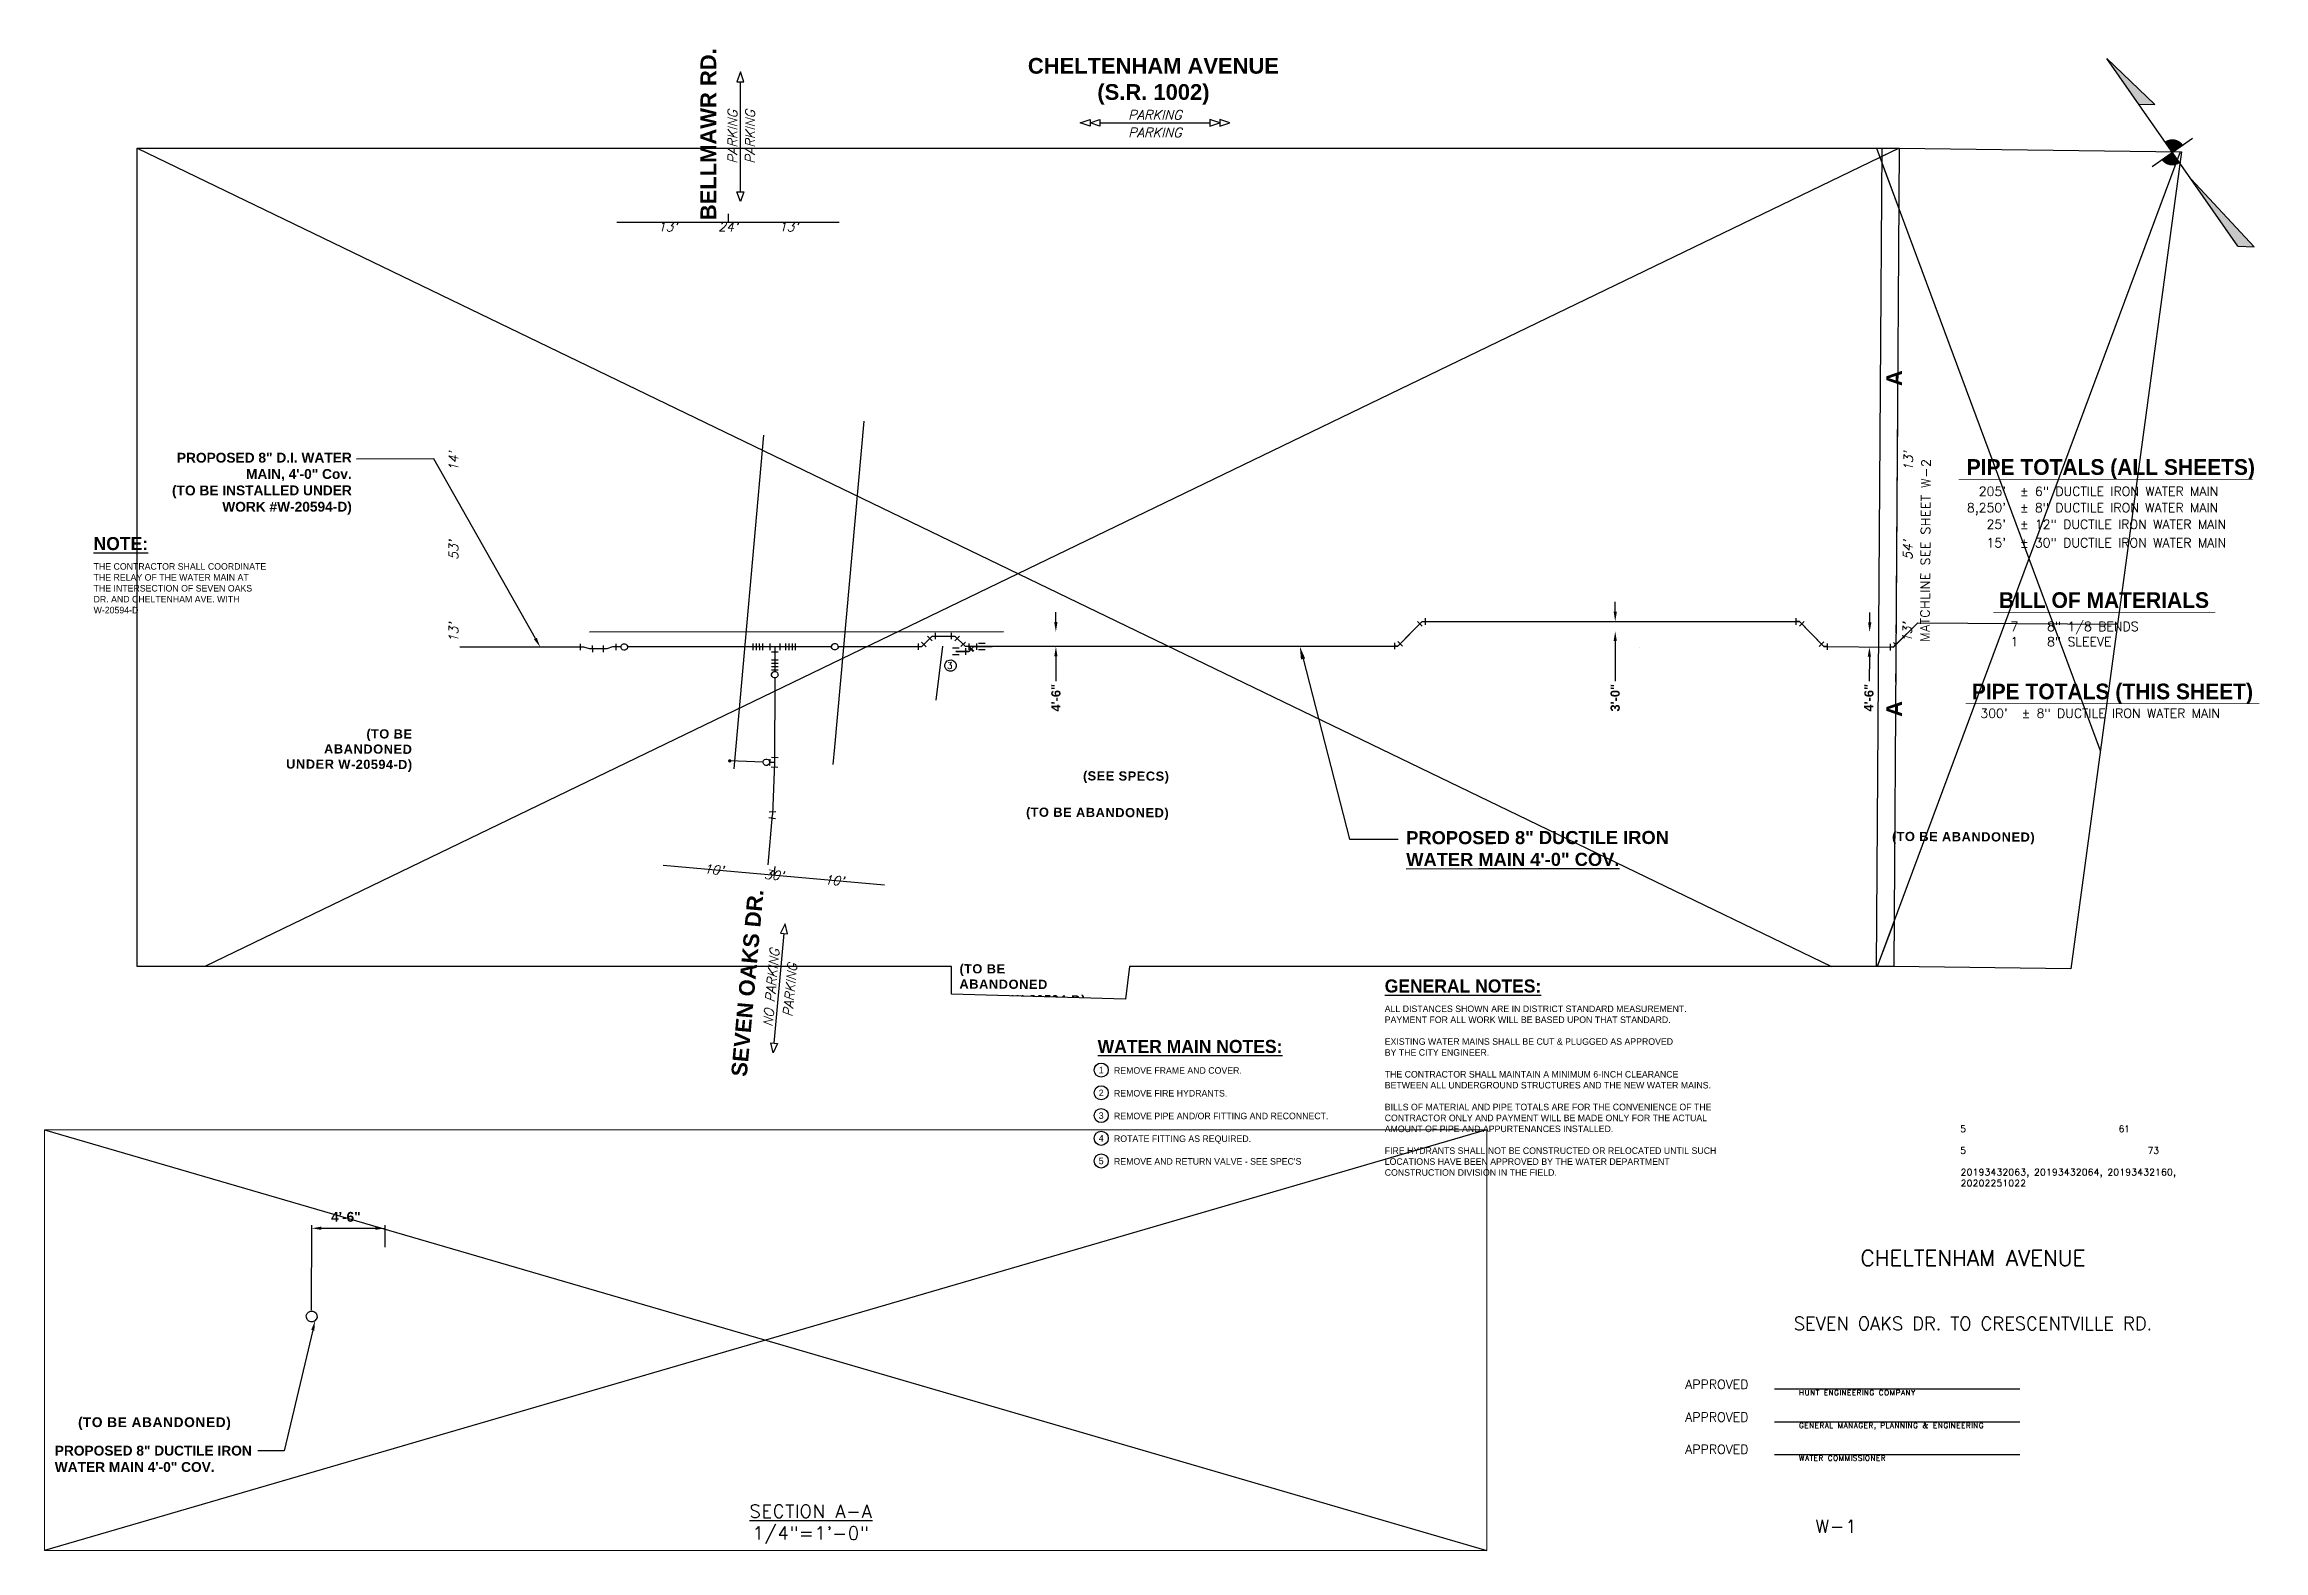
# Paper-space layout 'W1' of a CAD drawing. Header units: feet. Extents: x 1.5 to 35.4, y 0.5 to 23.5.
# The model-space entities are those that its viewports show. They can reach past a viewport. Long polylines and large blocks are cut down to what shows.
import ezdxf
from ezdxf import colors
from ezdxf.entities.mleader import LeaderData, LeaderLine
from ezdxf.enums import TextEntityAlignment as Align
from ezdxf.math import Vec2, Vec3

# ---------------------------------------------------------------- set-up
doc = ezdxf.new("R2010")
doc.units = ezdxf.units.FT
doc.header["$LTSCALE"] = 20
doc.linetypes.add('DASHED2', pattern=[0.375, 0.25, -0.125])
for name, color, linetype, plot in [('_Non-Plottable Layer', 21, 'Continuous', False), ('CALC', 10, 'Continuous', False), ('VIEWPORT', 5, 'Continuous', False)]:
    doc.layers.add(name, color=color, linetype=linetype, plot=plot)
for name, color, linetype in [('AlbertToolLayer', 40, 'Continuous'), ('BORDER', 4, 'Continuous'), ('C-EX-DIMENSION', 10, 'Continuous'), ('C-EX-ROW', 4, 'Continuous'), ('C-PR-20594-TXT', 4, 'Continuous'), ('C-PR-WATER', 4, 'Continuous'), ('C-PR-WATER-20594', 6, 'Continuous'), ('C-PR-WATER-ABAND', 3, 'Continuous'), ('C-PR-WATER-DIM', 4, 'Continuous'), ('C-PR-WATER-FITTING', 4, 'Continuous'), ('C-PR-WATER-TXT', 4, 'Continuous'), ('C-PR-WATER-TXT (W-2)', 4, 'Continuous'), ('C-PR-WATER-TXT-#', 6, 'Continuous'), ('NOTES', 7, 'Continuous')]:
    doc.layers.add(name, color=color, linetype=linetype)
doc.layers.add('C-EX-ROAD-NAME', color=3, linetype='Continuous', lineweight=30)
doc.styles.add('ARIAL', font='arialbd.ttf', dxfattribs={"height": 0.24})
doc.styles.add('BOLD', font='BOLD.SHX')
doc.styles.add('Copy of PROPOSED', font='arialbd.ttf', dxfattribs={"height": 0.6})
doc.styles.add('EXISTING', font='simplex.shx', dxfattribs={"oblique": 15, "height": 2.8})
doc.styles.add('L100', font='MONOPLEX', dxfattribs={"height": 2})
doc.styles.add('L140Proposed', font='simplex.shx', dxfattribs={"height": 1.6})
doc.styles.add('PROPOSED', font='simplex.shx')
doc.styles.add('PROPOSED PLAN', font='arialbd.ttf', dxfattribs={"height": 2.8})
doc.styles.add('PROPOSED SECTION', font='arialbd.ttf')
doc.styles.add('Simplex Ob', font='simplex.shx', dxfattribs={"oblique": 15})
doc.styles.add('SL80', font='simplex.shx', dxfattribs={"oblique": 15, "height": 1.6})
doc.styles.get("Standard").update_dxf_attribs({"font": 'simplex.shx'})
doc.dimstyles.new('Copy of PWD Proposed Section', dxfattribs={"dimtxt": 0.6, "dimasz": 0.6, "dimexe": 0.18, "dimexo": 0.0625, "dimgap": 0.07, "dimtad": 0, "dimdec": 0, "dimlfac": 12, "dimzin": 1, "dimdsep": 46, "dimlunit": 4, "dimtxsty": 'Copy of PROPOSED', "dimcen": 0, "dimclrd": 3, "dimclre": 256, "dimclrt": 3, "dimadec": 1, "dimazin": 0, "dimtfac": 1, "dimtdec": 0, "dimtmove": 2, "dimatfit": 2, "dimfxl": 0.18, "dimfrac": 2, "dimtolj": 1, "dimtzin": 0, "dimlwd": -1, "dimarcsym": 0})
doc.dimstyles.new('PWD Proposed', dxfattribs={"dimtxt": 2.8, "dimasz": 3, "dimexe": 0.18, "dimexo": 0.0625, "dimgap": 1, "dimtad": 0, "dimdec": 0, "dimlfac": 12, "dimzin": 1, "dimdsep": 46, "dimlunit": 4, "dimtxsty": 'PROPOSED PLAN', "dimcen": 0, "dimse1": 1, "dimse2": 1, "dimclrd": 256, "dimclrt": 3, "dimadec": 1, "dimazin": 0, "dimtfac": 1, "dimtdec": 0, "dimtofl": 0, "dimtmove": 0, "dimatfit": 1, "dimfxl": 0.18, "dimfrac": 2, "dimtolj": 1, "dimtzin": 0, "dimlwd": -1, "dimarcsym": 0})

# ---------------------------------------------------------------- blocks, each defined once
blk = doc.blocks.new('PWD Noth Arrow')
at = {"layer": 'BORDER'}
for points in [[(0, 18), (4, 15), (0, 35)], [(0, 4), (0, 0), (4, 0, 0.414214)], [(0, 0), (-4, 0, 0.414214), (0, -4)], [(0, -35), (4, -38), (0, -10)]]:
    blk.add_hatch(color=0, dxfattribs=at).paths.add_polyline_path(points)
at = {"layer": 'BORDER', "color": 0}
for p, q in [((0, -35), (0, 35)), ((0, 35), (4, 15)), ((0, 18), (4, 15)), ((-7.5, 0), (7.5, 0)), ((4, -38), (0, -10)), ((0, -35), (4, -38))]:
    blk.add_line(p, q, dxfattribs=at)
blk = doc.blocks.new('A$C6E5C789D')
at = {"layer": 'NOTES'}
for centre in [(17.341, 5.482), (17.341, 5.135), (17.341, 4.787), (17.341, 4.44), (17.341, 4.093)]:
    blk.add_circle(centre, 0.108, dxfattribs=at)
for s, height, style, p in [('%%uWATER MAIN NOTES:', 0.2, 'BOLD', (17.287, 5.743)), ('REMOVE FRAME AND COVER.', 0.1, 'L100', (17.536, 5.426)), ('REMOVE FIRE HYDRANTS.', 0.1, 'L100', (17.536, 5.078)), ('REMOVE PIPE AND/OR FITTING AND RECONNECT.', 0.1, 'L100', (17.536, 4.731)), ('ROTATE FITTING AS REQUIRED.', 0.1, 'L100', (17.536, 4.384)), ("REMOVE AND RETURN VALVE - SEE SPEC'S", 0.1, 'L100', (17.536, 4.037))]:
    blk.add_text(s, height=height, dxfattribs=dict(at, style=style)).set_placement(p)
at = {"layer": 'NOTES', "style": 'L100'}
for s, p in [('1', (17.341, 5.482)), ('2', (17.341, 5.135)), ('3', (17.341, 4.787)), ('4', (17.341, 4.44)), ('5', (17.341, 4.093))]:
    blk.add_text(s, height=0.1, dxfattribs=at).set_placement(p, align=Align.MIDDLE)
blk = doc.blocks.new('*D202')
at = {"layer": 'C-PR-WATER-DIM', "linetype": 'Continuous', "transparency": 16777216}
for p, q in [((2705539.27, 272094.53), (2705540.99, 272096.99)), ((2705533.26, 272085.91), (2705528.94, 272079.71))]:
    blk.add_line(p, q, dxfattribs=at)
at = {"layer": 'C-PR-WATER-DIM', "transparency": 16777216}
for points in [[(2705538.86, 272094.81), (2705539.68, 272094.24), (2705537.55, 272092.07)], [(2705532.85, 272086.2), (2705533.67, 272085.63), (2705534.98, 272088.37)]]:
    blk.add_solid(points, dxfattribs=at)
at = {"layer": 'C-PR-WATER-DIM', "transparency": 16777216, "insert": (2705526.03, 272075.54), "char_height": 2.8, "attachment_point": 5, "rotation": 55.1152, "style": 'PROPOSED PLAN'}
blk.add_mtext('\\A1;4\'-6"', dxfattribs=at)
blk = doc.blocks.new('*U235')
at = {"layer": 'C-PR-WATER-FITTING'}
for p, q in [((-1.36, -0.4), (-0.39, 1.35)), ((0.4, -1.36), (1.36, 0.39))]:
    blk.add_line(p, q, dxfattribs=at)
blk = doc.blocks.new('*D184')
at = {"layer": 'C-PR-WATER-TXT', "lineweight": -2, "transparency": 16777216}
for p, q in [((2705973.38, 272544.34), (2705976.38, 272548.56)), ((2705979.27, 272544.86), (2705980.05, 272545.96))]:
    blk.add_line(p, q, dxfattribs=at)
at = {"layer": 'C-PR-WATER-TXT', "color": 3, "linetype": 'Continuous', "transparency": 16777216}
blk.add_line((2705976.76, 272548.07), (2705979.46, 272546.16), dxfattribs=at)
at = {"layer": 'C-PR-WATER-TXT', "color": 3, "transparency": 16777216}
for points in [[(2705976.7, 272547.99), (2705976.82, 272548.15), (2705976.27, 272548.41)], [(2705979.4, 272546.08), (2705979.51, 272546.24), (2705979.94, 272545.81)]]:
    blk.add_solid(points, dxfattribs=at)
at = {"layer": 'C-PR-WATER-TXT', "color": 3, "transparency": 16777216, "insert": (2705978.38, 272547.77), "char_height": 0.6, "attachment_point": 5, "rotation": 324.6855, "style": 'Copy of PROPOSED'}
blk.add_mtext('\\A1;4\'-6"', dxfattribs=at)
blk = doc.blocks.new('*U208')
at = {"layer": 'C-PR-WATER-FITTING'}
for p, q in [((-1.01, 0.99), (0.99, 1.01)), ((-1.41, -0.01), (0.01, -1.41))]:
    blk.add_line(p, q, dxfattribs=at)
at = {"layer": 'C-PR-WATER-FITTING', "flags": 128}
blk.add_lwpolyline([(-0.01, 1), (0, 0), (-0.7, -0.71)], dxfattribs=at)
blk = doc.blocks.new('*U209')
at = {"layer": 'C-PR-WATER-FITTING'}
for p, q in [((1.41, 0.01), (-0.01, 1.41)), ((1.01, -0.99), (-0.99, -1.01))]:
    blk.add_line(p, q, dxfattribs=at)
at = {"layer": 'C-PR-WATER-FITTING', "flags": 128}
blk.add_lwpolyline([(0.01, -1), (0, 0), (0.7, 0.71)], dxfattribs=at)
blk = doc.blocks.new('*U210')
at = {"layer": 'C-PR-WATER-FITTING'}
for p, q in [((-0.01, -1.41), (-1.41, 0.01)), ((0.99, -1.01), (1.01, 0.99))]:
    blk.add_line(p, q, dxfattribs=at)
at = {"layer": 'C-PR-WATER-FITTING', "flags": 128}
blk.add_lwpolyline([(1, -0.01), (0, 0), (-0.71, -0.7)], dxfattribs=at)
blk = doc.blocks.new('*U211')
at = {"layer": 'C-PR-WATER-FITTING'}
for p, q in [((-0.01, 1.41), (1.41, 0.01)), ((-1.01, 0.99), (-0.99, -1.01))]:
    blk.add_line(p, q, dxfattribs=at)
at = {"layer": 'C-PR-WATER-FITTING', "flags": 128}
blk.add_lwpolyline([(0.7, 0.71), (0, 0), (-1, -0.01)], dxfattribs=at)
blk = doc.blocks.new('*U279')
at = {"layer": 'C-PR-WATER-FITTING'}
blk.add_line((-0.73, -1.32), (0.73, 1.3), dxfattribs=at)
for points in [[(-0.14, 1.79), (1.61, 0.81)], [(0.82, -1.61), (1.8, 0.13)], [(-1.6, -0.83), (0.14, -1.8)], [(0, -0.01), (1.31, -0.74)]]:
    blk.add_lwpolyline(points, dxfattribs=at)
blk.add_circle((2.18, -1.23), 1, dxfattribs=at)
blk = doc.blocks.new('*U237')
at = {"layer": 'C-PR-WATER-FITTING'}
h = blk.add_hatch(color=256, dxfattribs=at)
h.dxf.hatch_style = 1
h.paths.add_polyline_path([(0.5, -0.01, 1), (-0.5, -0.01, 1)])
blk.add_circle((0, -0.01), 0.5, dxfattribs=at)
blk = doc.blocks.new('*D217')
at = {"layer": 'C-PR-WATER-DIM', "linetype": 'Continuous', "transparency": 16777216}
for p, q in [((2705681.2, 271999.21), (2705682.92, 272001.67)), ((2705676.06, 271991.85), (2705669.04, 271981.8))]:
    blk.add_line(p, q, dxfattribs=at)
at = {"layer": 'C-PR-WATER-DIM', "transparency": 16777216}
for points in [[(2705680.79, 271999.49), (2705681.61, 271998.92), (2705679.48, 271996.75)], [(2705675.65, 271992.13), (2705676.47, 271991.56), (2705677.78, 271994.31)]]:
    blk.add_solid(points, dxfattribs=at)
at = {"layer": 'C-PR-WATER-DIM', "transparency": 16777216, "insert": (2705666.14, 271977.66), "char_height": 2.8, "attachment_point": 5, "rotation": 55.0571, "style": 'PROPOSED PLAN'}
blk.add_mtext('\\A1;3\'-0"', dxfattribs=at)
blk = doc.blocks.new('*D218')
at = {"layer": 'C-PR-WATER-DIM', "linetype": 'Continuous', "transparency": 16777216}
for p, q in [((2705808.69, 271909.19), (2705810.42, 271911.63)), ((2705803.48, 271901.84), (2705795.15, 271890.08))]:
    blk.add_line(p, q, dxfattribs=at)
at = {"layer": 'C-PR-WATER-DIM', "transparency": 16777216}
for points in [[(2705808.28, 271909.48), (2705809.09, 271908.9), (2705806.95, 271906.74)], [(2705803.07, 271902.13), (2705803.89, 271901.55), (2705805.22, 271904.29)]]:
    blk.add_solid(points, dxfattribs=at)
at = {"layer": 'C-PR-WATER-DIM', "transparency": 16777216, "insert": (2705792.23, 271885.97), "char_height": 2.8, "attachment_point": 5, "rotation": 54.6739, "style": 'PROPOSED PLAN'}
blk.add_mtext('\\A1;3\'-0"', dxfattribs=at)
blk = doc.blocks.new('*D232')
at = {"layer": 'C-PR-WATER-DIM', "linetype": 'Continuous', "transparency": 16777216}
for p, q in [((2705743.09, 271952), (2705744.84, 271954.44)), ((2705736.98, 271943.46), (2705732.65, 271937.4))]:
    blk.add_line(p, q, dxfattribs=at)
at = {"layer": 'C-PR-WATER-DIM', "transparency": 16777216}
for points in [[(2705742.69, 271952.29), (2705743.5, 271951.71), (2705741.35, 271949.56)], [(2705736.58, 271943.75), (2705737.39, 271943.17), (2705738.73, 271945.9)]]:
    blk.add_solid(points, dxfattribs=at)
at = {"layer": 'C-PR-WATER-DIM', "transparency": 16777216, "insert": (2705729.69, 271933.26), "char_height": 2.8, "attachment_point": 5, "rotation": 54.4212, "style": 'PROPOSED PLAN'}
blk.add_mtext('\\A1;4\'-6"', dxfattribs=at)
blk = doc.blocks.new('*U280')
at = {"layer": 'C-PR-WATER-FITTING'}
for p, q in [((0, -1.41), (-1.41, 0)), ((1, -1), (1, 1))]:
    blk.add_line(p, q, dxfattribs=at)
at = {"layer": 'C-PR-WATER-FITTING', "flags": 128}
blk.add_lwpolyline([(-0.71, -0.71), (0, 0), (1, 0)], dxfattribs=at)
blk = doc.blocks.new('*U281')
at = {"layer": 'C-PR-WATER-FITTING'}
for p, q in [((-0.54, 1.31), (-1.31, -0.54)), ((0.54, 1.31), (1.31, -0.54))]:
    blk.add_line(p, q, dxfattribs=at)
at = {"layer": 'C-PR-WATER-FITTING', "flags": 128}
blk.add_lwpolyline([(0.92, 0.38), (0, 0), (-0.92, 0.38)], dxfattribs=at)

msp = doc.modelspace()

# ---------------------------------------------------------------- hatches: boundary and pattern name
at = {"layer": 'C-PR-WATER-20594'}
h = msp.add_hatch(color=256, dxfattribs=at)
h.dxf.hatch_style = 1
h.paths.add_polyline_path([(2705433.521, 272117.252, 1), (2705433.005, 272116.396, 1)])

# ---------------------------------------------------------------- linework, layer by layer
at = {"layer": 'AlbertToolLayer'}
for p, q in [((2705966.428, 272562.774), (2706023.474, 272490.815)), ((2705966.428, 272562.774), (2706023.474, 272490.815)), ((2706038.348, 272511.802), (2705951.554, 272541.787)), ((2706038.348, 272511.802), (2705951.554, 272541.787)), ((2705391.99, 272374.006), (2705684.532, 271852.414)), ((2705391.99, 272374.006), (2705684.532, 271852.414)), ((2705833.46, 272065.591), (2705243.063, 272160.829)), ((2705833.46, 272065.591), (2705243.063, 272160.829)), ((2705827.752, 272069.578), (2705760.569, 271810.701)), ((2705827.752, 272069.578), (2705760.569, 271810.701)), ((2705904.141, 272016.213), (2705684.18, 271864.067)), ((2705904.141, 272016.213), (2705684.18, 271864.067))]:
    msp.add_line(p, q, dxfattribs=at)
at = {"layer": 'C-PR-WATER'}
for p, q in [((2705620.718, 272028.671), (2705514.37, 272102.749)), ((2705620.711, 272028.672), (2705631.139, 272030.522)), ((2705631.139, 272030.522), (2705721.269, 271967.551)), ((2705675.797, 271999.323), (2705691.28, 271988.507)), ((2705681.054, 271985.925), (2705681.054, 271985.925)), ((2705721.27, 271967.555), (2705725.635, 271964.506)), ((2705725.629, 271964.51), (2705727.35, 271953.96)), ((2705727.35, 271953.96), (2705744.702, 271941.666)), ((2705744.695, 271941.664), (2705755.072, 271943.506)), ((2705755.071, 271943.506), (2705902.157, 271839.262)), ((2705744.695, 271941.664), (2705744.689, 271941.668)), ((2705827.671, 271892.052), (2705827.095, 271891.249)), ((2705828.789, 271891.26), (2705828.139, 271890.344)), ((2705827.275, 271889.118), (2705826.191, 271887.586)), ((2705825.074, 271888.378), (2705826.319, 271887.497)), ((2705827.948, 271886.337), (2705830.522, 271884.516))]:
    msp.add_line(p, q, dxfattribs=at)
for points in [[(2705512.256, 272102.376), (2705509.037, 272104.627)], [(2705514.37, 272102.749), (2705512.257, 272102.375)]]:
    msp.add_lwpolyline(points, dxfattribs=at)
at = {"layer": 'C-PR-WATER', "color": 6, "linetype": 'Continuous'}
msp.add_circle((2705973.156, 272544.016), 0.333, dxfattribs=at)
at = {"layer": 'C-PR-WATER-20594', "linetype": 'Continuous'}
for p, q in [((2705415.217, 272170.652), (2705416.361, 272172.293)), ((2705417.974, 272168.07), (2705419.118, 272169.711)), ((2705420.706, 272166.166), (2705421.849, 272167.807)), ((2705425.225, 272166.113), (2705424.081, 272164.472)), ((2705501.053, 272113.247), (2705499.909, 272111.607)), ((2705502.11, 272113.015), (2705502.462, 272111.046)), ((2705505.005, 272111.5), (2705504.654, 272113.469)), ((2705506.062, 272111.268), (2705507.206, 272112.909)), ((2705510.119, 272108.44), (2705511.263, 272110.08)), ((2705510.702, 272107.528), (2705512.671, 272107.879)), ((2705513.124, 272105.339), (2705511.155, 272104.988)), ((2705513.708, 272104.428), (2705512.564, 272102.787))]:
    msp.add_line(p, q, dxfattribs=at)
at = {"layer": 'C-PR-WATER-20594'}
for p, q in [((2705459.567, 272142.17), (2705458.423, 272140.53)), ((2705460.387, 272141.599), (2705459.243, 272139.958)), ((2705461.207, 272141.027), (2705460.064, 272139.386)), ((2705462.028, 272140.455), (2705460.884, 272138.814)), ((2705467.77, 272136.451), (2705466.626, 272134.811)), ((2705468.59, 272135.879), (2705467.447, 272134.239)), ((2705461.403, 272134.788), (2705463.039, 272133.637)), ((2705469.411, 272135.308), (2705468.267, 272133.667)), ((2705470.231, 272134.736), (2705469.087, 272133.095)), ((2705460.252, 272133.153), (2705461.887, 272132.001)), ((2705460.828, 272133.97), (2705462.463, 272132.819)), ((2705459.676, 272132.335), (2705461.312, 272131.184)), ((2705517.791, 272101.556), (2705516.151, 272102.7)), ((2705516.648, 272099.916), (2705515.007, 272101.06)), ((2705434.273, 272097.169), (2705435.952, 272096.082)), ((2705433.155, 272095.766), (2705434.59, 272094.372))]:
    msp.add_line(p, q, dxfattribs=at)
at = {"layer": 'C-PR-WATER-20594', "linetype": 'Continuous'}
for points in [[(2705425.954, 272164.386), (2705423.833, 272165.864), (2705422.098, 272166.414), (2705417.726, 272169.463), (2705416.61, 272170.9), (2705385.569, 272192.541)], [(2705478.732, 272127.59), (2705427.594, 272163.242)], [(2705464.521, 272137.498), (2705460.192, 272131.329)], [(2705459.043, 272129.692), (2705444.211, 272108.555)], [(2705501.305, 272111.852), (2705480.373, 272126.446)], [(2705441.418, 272110.664), (2705433.257, 272116.827)], [(2705501.305, 272111.856), (2705505.814, 272112.66)], [(2705505.814, 272112.66), (2705511.511, 272108.688)], [(2705444.211, 272108.555), (2705434.569, 272095.786)], [(2705512.315, 272104.179), (2705511.511, 272108.688)], [(2705516.405, 272101.326), (2705512.315, 272104.179)], [(2705424.674, 272084.018), (2705434.569, 272095.786)]]:
    msp.add_lwpolyline(points, dxfattribs=at)
at = {"layer": 'C-PR-WATER-20594'}
for points in [[(2705463.862, 272139.176), (2705462.718, 272137.535)], [(2705462.842, 272136.839), (2705464.483, 272135.695)], [(2705466.323, 272137.46), (2705465.179, 272135.82)], [(2705443.617, 272110.257), (2705442.411, 272108.661)], [(2705445.913, 272109.149), (2705444.317, 272110.354)], [(2705444.211, 272108.555), (2705443.014, 272109.459)], [(2705444.105, 272106.755), (2705442.509, 272107.96)]]:
    msp.add_lwpolyline(points, dxfattribs=at)
for centre in [(2705426.772, 272163.81), (2705459.622, 272130.508), (2705479.552, 272127.018), (2705442.216, 272110.061)]:
    msp.add_circle(centre, 1, dxfattribs=at)
at = {"layer": 'C-PR-WATER-FITTING'}
msp.add_lwpolyline([(2705464.521, 272137.498), (2705463.663, 272136.267)], dxfattribs=at)
at = {"layer": 'C-PR-WATER-TXT-#'}
msp.add_circle((2705505.258, 272102.037), 1.75, dxfattribs=at)
at = {"layer": 'CALC'}
for p, q in [((2705434.492, 272115.894), (2705498.848, 272192.434)), ((2705462.021, 272101.903), (2705526.377, 272178.442)), ((2705524.446, 272101.205), (2705420.61, 272173.599)), ((2705432.985, 272114.103), (2705434.492, 272115.894)), ((2705458.59, 272097.823), (2705462.021, 272101.903))]:
    msp.add_line(p, q, dxfattribs=at)
for points in [[(2705509.037, 272104.627), (2705512.255, 272102.375), (2705514.37, 272102.749), (2705518.992, 272099.529), (2705620.718, 272028.671), (2705626.907, 272029.771), (2705631.131, 272030.521), (2705725.635, 271964.506), (2705726.332, 271960.197), (2705727.354, 271953.954), (2705744.702, 271941.666), (2705745.764, 271941.854)], [(2705745.784, 271941.858), (2705755.071, 271943.506), (2705946.153, 271808.081), (2705947.854, 271797.685), (2706089.296, 271697.435), (2706099.676, 271699.276), (2706110.347, 271691.714)], [(2705745.813, 271941.805), (2705755.072, 271943.506), (2705946.153, 271808.081), (2705946.834, 271803.922)], [(2705750.922, 271942.769), (2705755.072, 271943.506), (2705946.153, 271808.081), (2705946.834, 271803.922)]]:
    msp.add_lwpolyline(points, dxfattribs=at)

# ---------------------------------------------------------------- block references
at = {"layer": 'C-PR-WATER-FITTING'}
for name, p, rotation in [('*U235', (2705509.037, 272104.627), 83.92415502369693), ('*U280', (2705514.37, 272102.749), 325.1402229439001), ('*U281', (2705512.255, 272102.375), 347.6400131071142), ('*U209', (2705631.132, 272030.52), 279.6627549989162), ('*U208', (2705620.711, 272028.672), 279.6627549989162), ('*U210', (2705725.629, 271964.506), 279.6627549989162), ('*U211', (2705727.354, 271953.954), 279.6627549989162), ('*U209', (2705755.072, 271943.506), 279.6627549989162), ('*U208', (2705744.696, 271941.67), 279.6627549989162)]:
    msp.add_blockref(name, p, dxfattribs=dict(at, rotation=rotation))
at = {"layer": 'C-PR-WATER-FITTING', "xscale": -0.75, "yscale": 0.75, "zscale": 0.75, "rotation": 25.42362274934557}
msp.add_blockref('*U279', (2705828.789, 271891.266), dxfattribs=at)
at = {"layer": 'C-PR-WATER-FITTING', "xscale": -1, "rotation": 25.42362274934557}
msp.add_blockref('*U237', (2705826.193, 271887.587), dxfattribs=at)

# ---------------------------------------------------------------- texts
at = {"layer": 'C-PR-20594-TXT', "char_height": 2.8, "width": 41.96452, "attachment_point": 2, "rotation": 324.78844, "style": 'ARIAL'}
for s, insert in [('\\pxqr;{\\T1.063;\\C3;(TO BE ABANDONED UNDER W-20594-D)}', (2705342.171, 272192.305)), ('\\pxql;{\\T1.063;\\C3;(TO BE ABANDONED UNDER W-20594-D)}', (2705472.419, 272013.595))]:
    msp.add_mtext(s, dxfattribs=dict(at, insert=insert))
at = {"layer": 'C-PR-WATER-ABAND', "insert": (2705957.945, 272547.244, -97.826), "char_height": 0.6, "width": 11.04811, "attachment_point": 1, "rotation": 324.67389, "style": 'PROPOSED SECTION'}
msp.add_mtext('{\\T1.063;(TO BE ABANDONED)}', dxfattribs=at)
at = {"layer": 'C-PR-WATER-ABAND', "color": 4, "char_height": 2.8, "width": 48.18924, "attachment_point": 2, "rotation": 324.78844, "style": 'ARIAL'}
for s, insert in [('\\pxql;{\\T1.063;\\C3;(TO BE ABANDONED)}', (2705519.039, 272039.372)), ('\\pxql;{\\T1.063;\\C3;(SEE SPECS)}', (2705539.662, 272038.5)), ('\\pxql;{\\T1.063;\\C3;(TO BE ABANDONED)}', (2705731.728, 271881.732))]:
    msp.add_mtext(s, dxfattribs=dict(at, insert=insert))

# ---------------------------------------------------------------- dimensions: what is measured, and where the dimension line sits
at = {"layer": 'C-PR-WATER-DIM'}
for base, p1, p2, angle, picture, middle in [((2705534.98, 272088.375), (2705538.273, 272091.566), (2705535.699, 272087.874), 235.1152, '*D202', (2705526.032, 272075.541)), ((2705677.777, 271994.306), (2705680.184, 271996.258), (2705678.478, 271993.816), 235.05714, '*D217', (2705666.144, 271977.658)), ((2705741.347, 271949.559), (2705739.241, 271945.53), (2705741.86, 271949.192), 54.42121, '*D232', (2705729.69, 271933.264)), ((2705805.216, 271904.29), (2705810.363, 271904.321), (2705808.628, 271901.872), 234.67389, '*D218', (2705792.229, 271885.966))]:
    dim = msp.add_linear_dim(base=base, p1=p1, p2=p2, angle=angle, dimstyle='PWD Proposed', override={"dimclrt": 256}, dxfattribs=at)
    dim.commit()
    dim.dimension.update_dxf_attribs({"geometry": picture, "text_midpoint": middle, "dimtype": 161})
at = {"layer": 'C-PR-WATER-TXT', "color": 3}
dim = msp.add_linear_dim(base=(2705979.945, 272545.813), p1=(2705973.349, 272544.288), p2=(2705979.233, 272544.809), angle=324.68546, dimstyle='Copy of PWD Proposed Section', override={"dimtxt": 1}, dxfattribs=at)
dim.commit()
dim.dimension.update_dxf_attribs({"geometry": '*D184', "text_midpoint": (2705978.381, 272547.773), "dimtype": 160})

# ---------------------------------------------------------------- leaders
at = {"layer": 'C-PR-20594-TXT'}
ml = msp.add_multileader_mtext('Standard', dxfattribs=at)
ml.set_content('PROPOSED 8" D.I. WATER MAIN, 4\'-0" Cov. \\P(TO BE INSTALLED UNDER WORK #W-20594-D)', color=256, style='ARIAL')
ml.set_leader_properties(color=3)
ml.build(insert=Vec2(0, 0))
ml.multileader.update_dxf_attribs({"dogleg_length": 6, "arrow_head_size": 3})
ctx = ml.context
ctx.base_point, ctx.char_height, ctx.arrow_head_size, ctx.landing_gap_size, ctx.plane_origin, ctx.plane_x_axis, ctx.plane_y_axis = Vec3(2705345.288, 272290.725, -97.826), 3, 3, 1.5, Vec3(2705115.135, 272510.046, -97.826), Vec3(0.8203127, -0.5719152), Vec3(0.5719152, 0.8203127)
ctx.text_align_type = 2
notes = []
notes.append((ctx, [(1, (1, 1, 0), (2705411.966, 272244.238, -97.826), (-0.8203127, 0.5719152), 23.577, [(0, [(2705405.703, 272178.504, -97.826)], 0, [])])]))
ctx.mtext.insert, ctx.mtext.text_direction, ctx.mtext.rotation, ctx.mtext.width, ctx.mtext.defined_height, ctx.mtext.alignment, ctx.mtext.flow_direction = Vec3(2705392.505, 272260.172, -97.826), Vec3(0.8203127, -0.5719152), 5.6743466, 63.34289, 18.982, 3, 5
at = {"layer": 'C-PR-WATER-TXT'}
ml = msp.add_multileader_mtext('Standard', dxfattribs=at)
ml.set_content('PROPOSED 8" DUCTILE IRON\\PWATER MAIN 4\'-0" COV.', color=256, style='PROPOSED SECTION')
ml.set_leader_properties(color=256)
ml.build(insert=Vec2(0, 0))
ml.multileader.update_dxf_attribs({"dogleg_length": 15, "arrow_head_size": 0.6})
ctx = ml.context
ctx.base_point, ctx.char_height, ctx.arrow_head_size, ctx.landing_gap_size, ctx.plane_origin, ctx.plane_x_axis, ctx.plane_y_axis = Vec3(2705955.195, 272546.689, -97.826), 0.6, 0.6, 0.5, Vec3(2706041.962, 272535.722, -97.826), Vec3(0.8158742, -0.5782295), Vec3(0.5782295, 0.8158742)
notes.append((ctx, [(1, (1, 1, 0), (2705967.048, 272538.289, -97.826), (-0.8158742, 0.5782295), 1.616, [(0, [(2705973.172, 272543.683, -97.826)], 0, [])])]))
ctx.mtext.insert, ctx.mtext.text_direction, ctx.mtext.rotation, ctx.mtext.width, ctx.mtext.defined_height, ctx.mtext.flow_direction = Vec3(2705955.779, 272546.649, -97.826), Vec3(0.8158742, -0.5782295), 5.6666284, 123.17846, 1.675, 5
at = {"layer": 'C-PR-WATER-TXT (W-2)'}
ml = msp.add_multileader_mtext('Standard', dxfattribs=at)
ml.set_content('PROPOSED 8" DUCTILE IRON {\\LWATER MAIN 4\'-0" COV.}', color=256, style='ARIAL')
ml.set_leader_properties(color=256)
ml.build(insert=Vec2(0, 0))
ml.multileader.update_dxf_attribs({"dogleg_length": 5})
ctx = ml.context
ctx.base_point, ctx.landing_gap_size, ctx.plane_origin, ctx.plane_x_axis, ctx.plane_y_axis = Vec3(2705587.021, 271980.282), 2.5, Vec3(2705720.326, 272140.558), Vec3(0.8203154, -0.5719114), Vec3(0.5719114, 0.8203154)
notes.append((ctx, [(0, (1, 1, 0), (2705574.829, 271988.782), (0.8203154, -0.5719114), 14.862, [(0, [(2705596.124, 272045.746)], 0, [])])]))
ctx.mtext.insert, ctx.mtext.text_direction, ctx.mtext.rotation, ctx.mtext.width, ctx.mtext.defined_height, ctx.mtext.flow_direction = Vec3(2705590.445, 271980.821), Vec3(0.8203154, -0.5719114), 5.6743512, 87.98644, 38.555, 5
ml = msp.add_multileader_mtext('Standard', dxfattribs=at)
ml.set_content('PROPOSED 8" DUCTILE IRON {\\LWATER MAIN 4\'-0" COV.}', color=256, style='ARIAL')
ml.set_leader_properties(color=256)
ml.build(insert=Vec2(0, 0))
ml.multileader.update_dxf_attribs({"dogleg_length": 5})
ctx = ml.context
ctx.base_point, ctx.landing_gap_size, ctx.plane_origin, ctx.plane_x_axis, ctx.plane_y_axis = Vec3(2705837.144, 271809.074), 2.5, Vec3(2706006.722, 271939.223), Vec3(0.8203154, -0.5719114), Vec3(0.5719114, 0.8203154)
notes.append((ctx, [(0, (1, 1, 0), (2705824.952, 271817.574), (0.8203154, -0.5719114), 14.862, [(0, [(2705850.535, 271875.849)], 0, [])])]))
ctx.mtext.insert, ctx.mtext.text_direction, ctx.mtext.rotation, ctx.mtext.width, ctx.mtext.defined_height, ctx.mtext.flow_direction = Vec3(2705840.567, 271809.613), Vec3(0.8203154, -0.5719114), 5.6743512, 87.98644, 38.555, 5
at = {"layer": 'C-PR-WATER-TXT-#'}
ml = msp.add_multileader_mtext('Standard', dxfattribs=at)
ml.set_content('3 ', color=256)
ml.set_leader_properties(color=256)
ml.build(insert=Vec2(0, 0))
ml.multileader.update_dxf_attribs({"dogleg_length": 1.5, "arrow_head_size": 2})
ctx = ml.context
ctx.base_point, ctx.char_height, ctx.arrow_head_size, ctx.landing_gap_size, ctx.plane_origin, ctx.plane_x_axis, ctx.plane_y_axis = Vec3(2705503.253, 272103.434), 2, 2, 1.7, Vec3(2705525.043, 272085.501), Vec3(0.8203154, -0.5719114), Vec3(0.5719114, 0.8203154)
ctx.text_align_type = 2
notes.append((ctx, [(0, (0, 0, 0), (0, 0), (1, 0), 1, [])]))
ctx.mtext.insert, ctx.mtext.text_direction, ctx.mtext.rotation, ctx.mtext.alignment, ctx.mtext.line_spacing_factor, ctx.mtext.flow_direction = Vec3(2705506.313, 272102.52), Vec3(0.8203154, -0.5719114), 5.6743512, 3, 0.75, 5
for ctx, leaders in notes:
    for number, flags, end, landing, length, lines in leaders:
        leader = LeaderData()
        leader.index, (leader.has_last_leader_line, leader.has_dogleg_vector, leader.attachment_direction) = number, flags
        leader.last_leader_point, leader.dogleg_vector, leader.dogleg_length = Vec3(end), Vec3(landing), length
        for number, points, colour, breaks in lines:
            line = LeaderLine()
            line.index, line.vertices, line.color, line.breaks = number, Vec3.list(points), colors.encode_raw_color(colour), breaks
            leader.lines.append(line)
        ctx.leaders.append(leader)

psp = doc.layouts.new('W1')

# ---------------------------------------------------------------- linework, layer by layer
at = {"layer": '_Non-Plottable Layer'}
for points in [[(10.249, 20.795), (13.644, 20.795)], [(11.95, 20.924), (11.946, 20.795)], [(10.957, 10.973), (14.339, 10.67)], [(12.662, 10.95), (12.648, 10.821)]]:
    psp.add_lwpolyline(points, dxfattribs=at)
at = {"layer": 'C-EX-ROW', "color": 4, "linetype": 'DASHED2', "ltscale": 0.05, "flags": 128}
psp.add_lwpolyline([(29.817, 18.145), (29.786, 13.624)], dxfattribs=at)
at = {"layer": 'CALC'}
psp.add_line((15.221, 14.319), (15.122, 13.49), dxfattribs=at)
at = {"layer": 'NOTES'}
for points in [[(12.082, 22.939), (12.189, 22.939), (12.135, 23.09)], [(17.478, 22.365), (17.478, 22.259), (17.326, 22.312)], [(17.629, 22.365), (17.629, 22.259), (17.478, 22.312)], [(19.309, 22.365), (19.309, 22.259), (19.46, 22.312)], [(19.46, 22.365), (19.46, 22.259), (19.612, 22.312)], [(12.082, 21.26), (12.189, 21.26), (12.135, 21.108)], [(12.75, 9.93), (12.856, 9.921), (12.817, 10.077)], [(12.599, 8.258), (12.704, 8.249), (12.638, 8.102)]]:
    psp.add_lwpolyline(points, close=True, dxfattribs=at)
for points in [[(12.135, 21.26), (12.136, 22.939)], [(17.629, 22.312), (19.309, 22.312)], [(12.651, 8.253), (12.803, 9.926)]]:
    psp.add_lwpolyline(points, dxfattribs=at)
at = {"layer": 'NOTES', "const_width": 0.01}
for points in [[(30.751, 16.867), (35.242, 16.867)], [(31.282, 14.834), (34.674, 14.834)], [(30.855, 13.438), (35.346, 13.438)]]:
    psp.add_lwpolyline(points, dxfattribs=at)
at = {"layer": 'NOTES', "linetype": 'DASHED2'}
for points in [[(27.936, 2.969), (31.686, 2.969)], [(27.936, 2.469), (31.686, 2.469)], [(27.936, 1.969), (31.686, 1.969)]]:
    psp.add_lwpolyline(points, dxfattribs=at)
at = {"layer": 'VIEWPORT'}
for points in [[(29.842, 21.924), (29.758, 9.423), (18.08, 9.423), (18.017, 8.922), (15.359, 9), (15.359, 9.423), (3.789, 9.423), (2.916, 9.423), (2.916, 21.924)], [(34.153, 21.87), (32.463, 9.389), (29.758, 9.423), (29.494, 9.423), (29.579, 21.924), (29.842, 21.924)]]:
    psp.add_lwpolyline(points, close=True, dxfattribs=at)

# ---------------------------------------------------------------- block references
at = {"layer": 'NOTES', "color": 0, "xscale": 0.05000000000000337, "yscale": 0.05000000000000337, "rotation": 34.93850278504559}
psp.add_blockref('PWD Noth Arrow', (34.014, 21.861), dxfattribs=at)
at = {"layer": 'NOTES'}
psp.add_blockref('A$C6E5C789D', (0.307, 2.359), dxfattribs=at)

# ---------------------------------------------------------------- texts
at = {"layer": 'BORDER', "color": 4, "linetype": 'DASHED2', "ltscale": 0.05, "char_height": 0.24, "width": 1.77635683940025e-15, "attachment_point": 5, "rotation": 90, "style": 'ARIAL'}
for insert in [(29.764, 18.411), (29.764, 13.358)]:
    psp.add_mtext('\\pxqc;A', dxfattribs=dict(at, insert=insert))
at = {"layer": 'BORDER', "color": 4, "insert": (30.312, 15.782), "char_height": 0.14, "width": 6.0853, "attachment_point": 8, "rotation": 89.6124, "style": 'PROPOSED'}
psp.add_mtext('{\\T1.063;MATCHLINE SEE SHEET W-2}', dxfattribs=at)
at = {"layer": 'BORDER', "color": 4, "attachment_point": 5, "style": 'PROPOSED'}
for s, insert, char_height, width in [('CHELTENHAM AVENUE', (30.969, 4.969), 0.24, 4.59784), ('SEVEN OAKS DR. TO CRESCENTVILLE RD.', (30.969, 3.969), 0.19995, 7.31273)]:
    psp.add_mtext(s, dxfattribs=dict(at, insert=insert, char_height=char_height, width=width))
at = {"layer": 'BORDER', "color": 3, "attachment_point": 1, "style": 'PROPOSED'}
for s, insert, char_height, width in [('APPROVED', (26.572, 3.109), 0.14, 1.25), ('APPROVED', (26.572, 2.609), 0.14, 1.25), ('APPROVED', (26.572, 2.117), 0.14, 1.25), ('{\\H0.83295x;\\T1.063;W-1}', (28.563, 0.97), 0.24, 5.39819)]:
    psp.add_mtext(s, dxfattribs=dict(at, insert=insert, char_height=char_height, width=width))
at = {"layer": 'BORDER', "insert": (13.213, 1.201), "char_height": 0.2, "width": 5, "attachment_point": 2, "style": 'PROPOSED'}
psp.add_mtext('{\\T1.063;\\LSECTION A-A\\P\\l1/4"=1\'-0"}', dxfattribs=at)
at = {"layer": 'C-EX-DIMENSION', "char_height": 0.14, "attachment_point": 5, "style": 'SL80'}
for s, insert, width, rotation in [("13' ", (11.022, 20.724), 0.41434, 359.6124), ("24' ", (11.946, 20.724), 0.41434, 359.6124), ("13' ", (12.871, 20.724), 0.41434, 359.6124), ("13'          53'           14'", (7.752, 15.832), 9.60084, 90), ("13'          54'           13'", (29.973, 15.832), 9.60084, 89.6124), ("10' ", (11.728, 10.904), 0.41434, 354.4931), ("30' ", (12.648, 10.821), 0.41434, 354.4931), ("10' ", (13.569, 10.739), 0.41434, 354.4931)]:
    psp.add_mtext(s, dxfattribs=dict(at, insert=insert, width=width, rotation=rotation))
at = {"layer": 'C-EX-ROAD-NAME', "char_height": 0.24, "width": 6.96485, "attachment_point": 2, "style": 'EXISTING'}
for s, insert, rotation in [('\\pxqc;{\\fArial|b1|i0|c0|p34;\\Q0;BELLMAWR RD.}', (11.525, 22.138), 90), ('\\pxqc;{\\fArial|b1|i0|c0|p34;\\Q0;SEVEN OAKS DR.}', (12.122, 9.183), 84.8258)]:
    psp.add_mtext(s, dxfattribs=dict(at, insert=insert, rotation=rotation))
at = {"layer": 'C-EX-ROAD-NAME', "insert": (18.446, 23.303), "char_height": 0.24, "width": 6.96485, "attachment_point": 2, "style": 'EXISTING'}
psp.add_mtext('\\pxqc,t23;{\\fArial|b1|i0|c0|p34;\\Q0;CHELTENHAM AVENUE\\P(S.R. 1002)}', dxfattribs=at)
at = {"layer": 'NOTES', "style": 'BOLD'}
for s, p in [('PIPE TOTALS (ALL SHEETS)', (33.075, 16.934)), ('BILL OF MATERIALS%%U', (32.971, 14.901)), ('PIPE TOTALS (THIS SHEET)', (33.099, 13.505))]:
    psp.add_text(s, height=0.24, dxfattribs=at).set_placement(p, align=Align.CENTER)
at = {"layer": 'NOTES'}
for s, height, style, p in [('%%UNOTE:', 0.2, 'BOLD', (2.252, 15.784)), ('%%UGENERAL NOTES:', 0.2, 'BOLD', (21.98, 9.026)), ('5      ', 0.1, 'PROPOSED', (30.774, 6.894)), ('61', 0.1, 'PROPOSED', (33.194, 6.894)), ('5      ', 0.1, 'PROPOSED', (30.774, 6.563)), ('73', 0.1, 'PROPOSED', (33.64, 6.562))]:
    psp.add_text(s, height=height, dxfattribs=dict(at, style=style)).set_placement(p)
at = {"layer": 'NOTES', "char_height": 0.1452, "attachment_point": 5, "style": 'Simplex Ob'}
for s, insert, width, rotation in [('PARKING', (12.014, 22.099), 2.74099, 89.9887), ('PARKING', (12.283, 22.099), 1.77335, 89.9887), ('PARKING', (18.469, 22.434), 2.74099, 359.9887), ('PARKING', (18.469, 22.165), 1.77335, 359.9887), ('NO PARKING', (12.606, 9.101), 2.74099, 84.8145), ('PARKING', (12.894, 9.063), 1.77335, 84.8145)]:
    psp.add_mtext(s, dxfattribs=dict(at, insert=insert, width=width, rotation=rotation))
at = {"layer": 'NOTES', "linetype": 'Continuous', "char_height": 0.14, "style": 'L140Proposed'}
for s, width, heights, insert, attachment_point in [("\\pxqr;205'", 0.58143, [0.167], (30.895, 16.752), 1), ('\\pxql;%%P 6" DUCTILE IRON WATER MAIN', 4.08312, [0], (31.687, 16.752), 1), ("\\pxqr;8,250'", 0.58143, [0], (30.894, 16.502), 1), ('\\pxql;%%P 8" DUCTILE IRON WATER MAIN', 4.08312, [0], (31.686, 16.502), 1), ("\\pxqr;25'", 0.58143, [0], (30.894, 16.249), 1), ("\\pxqr;15'", 0.58143, [0], (30.894, 15.966), 1), ('\\pxql;%%P 12" DUCTILE IRON WATER MAIN', 4.08312, [0], (31.686, 16.249), 1), ('\\pxql;%%P 30" DUCTILE IRON WATER MAIN', 4.08312, [0], (31.686, 15.966), 1), ("300'", 0.58143, [0], (31.501, 13.362), 3), ('\\pxql;%%P 8" DUCTILE IRON WATER MAIN', 4.08312, [0], (31.712, 13.362), 1)]:
    psp.add_mtext_dynamic_manual_height_columns(s, width=width, gutter_width=14, heights=heights, dxfattribs=dict(at, insert=insert, attachment_point=attachment_point))
at = {"layer": 'NOTES', "attachment_point": 1}
for s, insert, char_height, width, style in [('THE CONTRACTOR SHALL COORDINATE THE RELAY OF THE WATER MAIN AT THE INTERSECTION OF SEVEN OAKS DR. AND CHELTENHAM AVE. WITH W-20594-D', (2.252, 15.585), 0.1, 2.66186, 'L100'), ('\\A1;7^I8" 1/8 BENDS \\P1^I8" SLEEVE', (31.541, 14.688), 0.14, 3.80478, 'L140Proposed'), ('ALL DISTANCES SHOWN ARE IN DISTRICT STANDARD MEASUREMENT.\\PPAYMENT FOR ALL WORK WILL BE BASED UPON THAT STANDARD.\\P\\PEXISTING WATER MAINS SHALL BE CUT & PLUGGED AS APPROVED\\PBY THE CITY ENGINEER.\\P\\PTHE CONTRACTOR SHALL MAINTAIN A MINIMUM 6-INCH CLEARANCE\\PBETWEEN ALL UNDERGROUND STRUCTURES AND THE NEW WATER MAINS.\\P\\PBILLS OF MATERIAL AND PIPE TOTALS ARE FOR THE CONVENIENCE OF THE CONTRACTOR ONLY AND PAYMENT WILL BE MADE ONLY FOR THE ACTUAL AMOUNT OF PIPE AND APPURTENANCES INSTALLED.\\P\\PFIRE HYDRANTS SHALL NOT BE CONSTRUCTED OR RELOCATED UNTIL SUCH LOCATIONS HAVE BEEN APPROVED BY THE WATER DEPARTMENT CONSTRUCTION DIVISION IN THE FIELD.', (21.98, 8.827), 0.1, 5.3657, 'L100'), ('{\\H1.067x;\\Q0;\\T1.063;20193432063, 20193432064, 20193432160,\\P20202251022}', (30.782, 6.332), 0.09375, 4.74122, 'EXISTING'), ('{\\T1.125;HUNT ENGINEERING COMPANY}', (28.311, 2.953), 0.08, 3.5, 'PROPOSED'), ('{\\T1.125;GENERAL MANAGER, PLANNING & ENGINEERING}', (28.311, 2.453), 0.08, 3.5, 'PROPOSED'), ('{\\T1.125;WATER COMMISSIONER}', (28.311, 1.953), 0.08, 3, 'PROPOSED')]:
    psp.add_mtext(s, dxfattribs=dict(at, insert=insert, char_height=char_height, width=width, style=style))

# ---------------------------------------------------------------- viewports
at = {"layer": 'VIEWPORT', "view_target_point": (2705538.261, 272113.21), "view_twist_angle": 34.9385}
vp = psp.add_viewport(center=(16.379, 15.423), size=(26.927, 13.00229), view_center_point=(0, 0), view_height=260.04581, dxfattribs=at)
vp.dxf.flags = 0x10000  # cut along an outline
vp.dxf.clipping_boundary_handle = psp.add_lwpolyline([(29.842, 21.924), (29.758, 9.423), (18.08, 9.423), (18.017, 8.922), (15.359, 9), (15.359, 9.423), (3.789, 9.423), (2.916, 9.423), (2.916, 21.924)], format="xyb", close=True, dxfattribs={"invisible": 1}).dxf.handle
at = {"layer": 'VIEWPORT', "view_target_point": (2687866.92, 230872.558), "view_twist_angle": -325.0614972}
vp = psp.add_viewport(center=(31.824, 15.657), size=(4.659, 12.5347), view_center_point=(-8823.112, 43932.732), view_height=250.6949, status=3, dxfattribs=at)
vp.frozen_layers = ['C-PR-WATER', 'C-PR-WATER-DIM', 'C-PR-WATER-FITTING']
vp.dxf.flags = 0x10000  # cut along an outline
vp.dxf.clipping_boundary_handle = psp.add_lwpolyline([(34.153, 21.87), (32.463, 9.389), (29.758, 9.423), (29.494, 9.423), (29.579, 21.924), (29.842, 21.924)], format="xyb", close=True, dxfattribs={"invisible": 1}).dxf.handle
at = {"layer": 'VIEWPORT', "view_target_point": (2687866.92, 230872.558), "view_twist_angle": -324.6738889}
psp.add_viewport(center=(12.519, 3.715), size=(22.038, 6.43085), view_center_point=(-9295.516, 44466.777), view_height=25.72341, status=4, dxfattribs=at)

doc.saveas('drawing.dxf')
